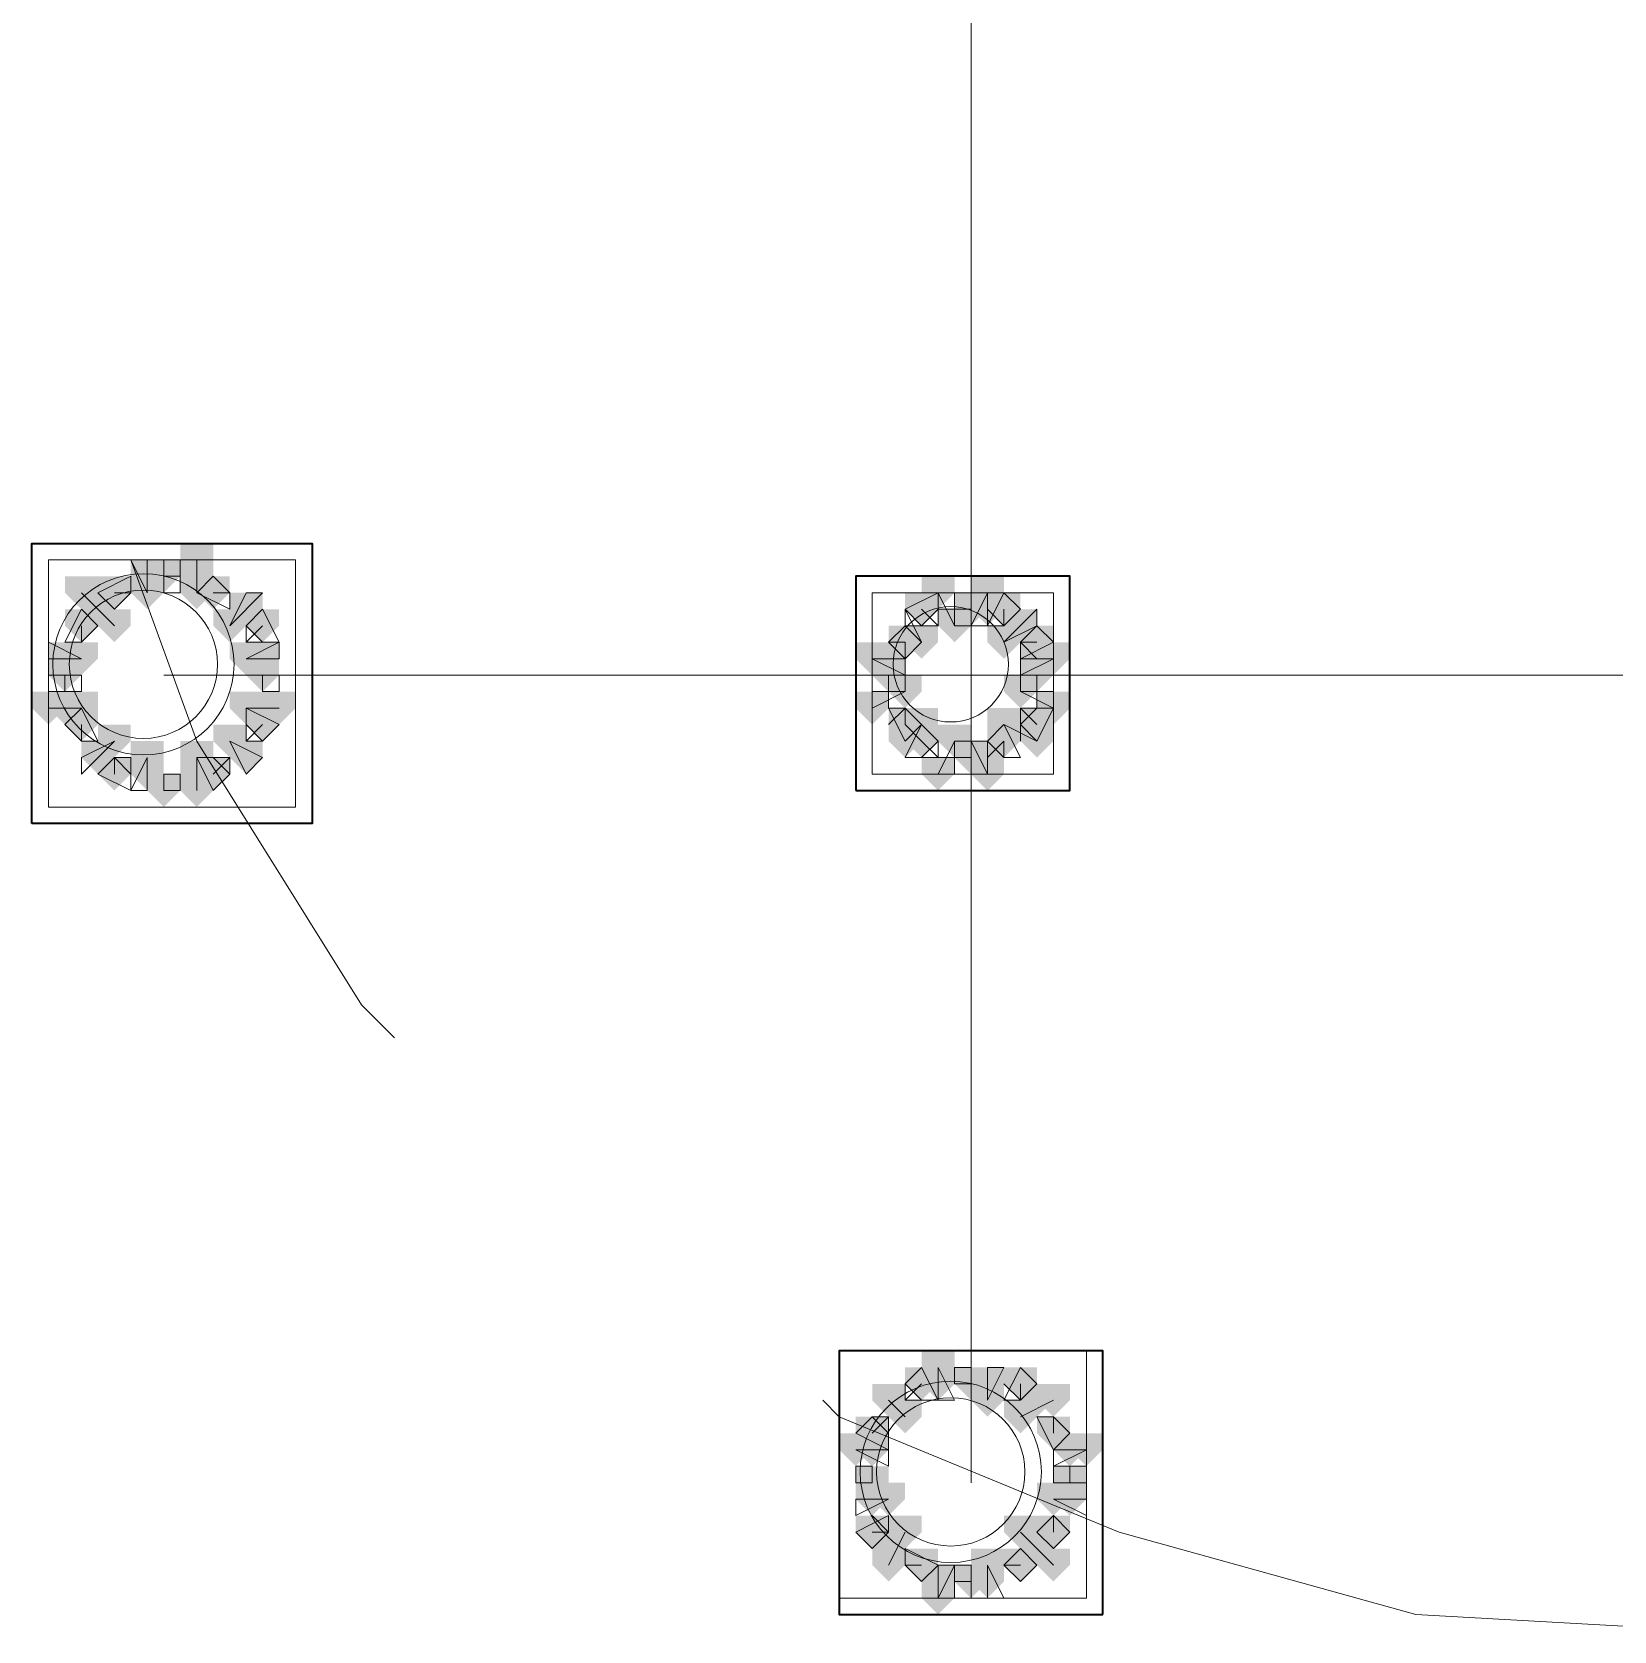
# Model space of a CAD drawing. Header units: millimetres. Extents: x 2315 to 4619, y 1334 to 1897.
# Drawn here: x 3522.07 to 3527.93, y 1548.66 to 1554.59 of the extents above; entities that cross this region are included whole.
import ezdxf

# ---------------------------------------------------------------- set-up
doc = ezdxf.new("R2010")
doc.units = ezdxf.units.MM
for name, color, linetype, true_color in [('PDF_10', 7, 'Continuous', 0x00b85c), ('PDF_AXIS', 7, 'Continuous', 0x00b85c), ('PDF_柱构件', 7, 'Continuous', 0x00b85c), ('PDF_转运站初步方案', 7, 'Continuous', 0x00b85c)]:
    doc.layers.add(name, color=color, linetype=linetype, true_color=true_color)
doc.layers.add('PDF_中心线层', color=1, linetype='Continuous')
doc.layers.add('PDF_粗实线层', color=7, linetype='Continuous')

msp = doc.modelspace()

# ---------------------------------------------------------------- hatches: boundary and pattern name
at = {"layer": 'PDF_10', "transparency": 33554559}
for points in [[(3522.558, 1552.6298), (3522.4969, 1552.6298), (3522.4969, 1552.5687), (3522.558, 1552.5076), (3522.619, 1552.5687), (3522.619, 1552.6298)], [(3522.558, 1552.6298), (3522.4969, 1552.6298), (3522.4969, 1552.5687), (3522.558, 1552.5076), (3522.619, 1552.5687), (3522.619, 1552.6298)], [(3522.3747, 1552.5687), (3522.3136, 1552.5687), (3522.3136, 1552.5076), (3522.3747, 1552.4466), (3522.4358, 1552.5076), (3522.4358, 1552.5687)], [(3522.3747, 1552.5687), (3522.3136, 1552.5687), (3522.3136, 1552.5076), (3522.3747, 1552.4466), (3522.4358, 1552.5076), (3522.4358, 1552.5687)], [(3522.3747, 1552.5687), (3522.3136, 1552.5687), (3522.3136, 1552.5076), (3522.3747, 1552.4466), (3522.4358, 1552.5076), (3522.4358, 1552.5687)], [(3522.7412, 1552.5687), (3522.6801, 1552.5687), (3522.6801, 1552.5076), (3522.7412, 1552.4466), (3522.8023, 1552.5076), (3522.8023, 1552.5687)], [(3522.7412, 1552.5687), (3522.6801, 1552.5687), (3522.6801, 1552.5076), (3522.7412, 1552.4466), (3522.8023, 1552.5076), (3522.8023, 1552.5687)], [(3525.3677, 1552.5076), (3525.3066, 1552.5076), (3525.3066, 1552.4466), (3525.3677, 1552.3855), (3525.4288, 1552.4466), (3525.4288, 1552.5076)], [(3525.3677, 1552.5076), (3525.3066, 1552.5076), (3525.3066, 1552.4466), (3525.3677, 1552.3855), (3525.4288, 1552.4466), (3525.4288, 1552.5076)], [(3525.5509, 1552.5076), (3525.4899, 1552.5076), (3525.4899, 1552.4466), (3525.5509, 1552.3855), (3525.612, 1552.4466), (3525.612, 1552.5076)], [(3525.5509, 1552.5076), (3525.4899, 1552.5076), (3525.4899, 1552.4466), (3525.5509, 1552.3855), (3525.612, 1552.4466), (3525.612, 1552.5076)], [(3525.6731, 1552.5076), (3525.612, 1552.5076), (3525.612, 1552.4466), (3525.6731, 1552.3855), (3525.7342, 1552.4466), (3525.7342, 1552.5076)], [(3525.6731, 1552.5076), (3525.612, 1552.5076), (3525.612, 1552.4466), (3525.6731, 1552.3855), (3525.7342, 1552.4466), (3525.7342, 1552.5076)], [(3522.2526, 1552.4466), (3522.1915, 1552.4466), (3522.1915, 1552.3855), (3522.2526, 1552.3244), (3522.3136, 1552.3855), (3522.3136, 1552.4466)], [(3522.2526, 1552.4466), (3522.1915, 1552.4466), (3522.1915, 1552.3855), (3522.2526, 1552.3244), (3522.3136, 1552.3855), (3522.3136, 1552.4466)], [(3522.9245, 1552.4466), (3522.8634, 1552.4466), (3522.8634, 1552.3855), (3522.9245, 1552.3244), (3522.9855, 1552.3855), (3522.9855, 1552.4466)], [(3522.9245, 1552.4466), (3522.8634, 1552.4466), (3522.8634, 1552.3855), (3522.9245, 1552.3244), (3522.9855, 1552.3855), (3522.9855, 1552.4466)], [(3525.3066, 1552.3855), (3525.2455, 1552.3855), (3525.2455, 1552.3244), (3525.3066, 1552.2633), (3525.3677, 1552.3244), (3525.3677, 1552.3855)], [(3525.3066, 1552.3855), (3525.2455, 1552.3855), (3525.2455, 1552.3244), (3525.3066, 1552.2633), (3525.3677, 1552.3244), (3525.3677, 1552.3855)], [(3525.7953, 1552.3855), (3525.7342, 1552.3855), (3525.7342, 1552.3244), (3525.7953, 1552.2633), (3525.8563, 1552.3244), (3525.8563, 1552.3855)], [(3525.7953, 1552.3855), (3525.7342, 1552.3855), (3525.7342, 1552.3244), (3525.7953, 1552.2633), (3525.8563, 1552.3244), (3525.8563, 1552.3855)], [(3522.1915, 1552.2633), (3522.1304, 1552.2633), (3522.1304, 1552.2022), (3522.1915, 1552.1412), (3522.2526, 1552.2022), (3522.2526, 1552.2633)], [(3522.1915, 1552.2633), (3522.1304, 1552.2633), (3522.1304, 1552.2022), (3522.1915, 1552.1412), (3522.2526, 1552.2022), (3522.2526, 1552.2633)], [(3522.9245, 1552.2633), (3522.8634, 1552.2633), (3522.8634, 1552.2022), (3522.9245, 1552.1412), (3522.9855, 1552.2022), (3522.9855, 1552.2633)], [(3522.9245, 1552.2633), (3522.8634, 1552.2633), (3522.8634, 1552.2022), (3522.9245, 1552.1412), (3522.9855, 1552.2022), (3522.9855, 1552.2633)], [(3525.2455, 1552.2633), (3525.1845, 1552.2633), (3525.1845, 1552.2022), (3525.2455, 1552.1412), (3525.3066, 1552.2022), (3525.3066, 1552.2633)], [(3525.2455, 1552.2633), (3525.1845, 1552.2633), (3525.1845, 1552.2022), (3525.2455, 1552.1412), (3525.3066, 1552.2022), (3525.3066, 1552.2633)], [(3525.7953, 1552.2633), (3525.7342, 1552.2633), (3525.7342, 1552.2022), (3525.7953, 1552.1412), (3525.8563, 1552.2022), (3525.8563, 1552.2633)], [(3525.7953, 1552.2633), (3525.7342, 1552.2633), (3525.7342, 1552.2022), (3525.7953, 1552.1412), (3525.8563, 1552.2022), (3525.8563, 1552.2633)], [(3522.2526, 1552.0801), (3522.1915, 1552.0801), (3522.1915, 1552.019), (3522.2526, 1551.9579), (3522.3136, 1552.019), (3522.3136, 1552.0801)], [(3522.2526, 1552.0801), (3522.1915, 1552.0801), (3522.1915, 1552.019), (3522.2526, 1551.9579), (3522.3136, 1552.019), (3522.3136, 1552.0801)], [(3522.9245, 1552.0801), (3522.8634, 1552.0801), (3522.8634, 1552.019), (3522.9245, 1551.9579), (3522.9855, 1552.019), (3522.9855, 1552.0801)], [(3522.9245, 1552.0801), (3522.8634, 1552.0801), (3522.8634, 1552.019), (3522.9245, 1551.9579), (3522.9855, 1552.019), (3522.9855, 1552.0801)], [(3525.3066, 1552.0801), (3525.2455, 1552.0801), (3525.2455, 1552.019), (3525.3066, 1551.9579), (3525.3677, 1552.019), (3525.3677, 1552.0801)], [(3525.3066, 1552.0801), (3525.2455, 1552.0801), (3525.2455, 1552.019), (3525.3066, 1551.9579), (3525.3677, 1552.019), (3525.3677, 1552.0801)], [(3525.7953, 1552.0801), (3525.7342, 1552.0801), (3525.7342, 1552.019), (3525.7953, 1551.9579), (3525.8563, 1552.019), (3525.8563, 1552.0801)], [(3525.7953, 1552.0801), (3525.7342, 1552.0801), (3525.7342, 1552.019), (3525.7953, 1551.9579), (3525.8563, 1552.019), (3525.8563, 1552.0801)], [(3525.3677, 1552.019), (3525.3066, 1552.019), (3525.3066, 1551.9579), (3525.3677, 1551.8968), (3525.4288, 1551.9579), (3525.4288, 1552.019)], [(3525.3677, 1552.019), (3525.3066, 1552.019), (3525.3066, 1551.9579), (3525.3677, 1551.8968), (3525.4288, 1551.9579), (3525.4288, 1552.019)], [(3525.6731, 1552.019), (3525.612, 1552.019), (3525.612, 1551.9579), (3525.6731, 1551.8968), (3525.7342, 1551.9579), (3525.7342, 1552.019)], [(3525.6731, 1552.019), (3525.612, 1552.019), (3525.612, 1551.9579), (3525.6731, 1551.8968), (3525.7342, 1551.9579), (3525.7342, 1552.019)], [(3525.5509, 1551.9579), (3525.4899, 1551.9579), (3525.4899, 1551.8968), (3525.5509, 1551.8357), (3525.612, 1551.8968), (3525.612, 1551.9579)], [(3525.5509, 1551.9579), (3525.4899, 1551.9579), (3525.4899, 1551.8968), (3525.5509, 1551.8357), (3525.612, 1551.8968), (3525.612, 1551.9579)], [(3522.3747, 1551.8968), (3522.3136, 1551.8968), (3522.3136, 1551.8357), (3522.3747, 1551.7747), (3522.4358, 1551.8357), (3522.4358, 1551.8968)], [(3522.3747, 1551.8968), (3522.3136, 1551.8968), (3522.3136, 1551.8357), (3522.3747, 1551.7747), (3522.4358, 1551.8357), (3522.4358, 1551.8968)], [(3522.7412, 1551.8968), (3522.6801, 1551.8968), (3522.6801, 1551.8357), (3522.7412, 1551.7747), (3522.8023, 1551.8357), (3522.8023, 1551.8968)], [(3522.7412, 1551.8968), (3522.6801, 1551.8968), (3522.6801, 1551.8357), (3522.7412, 1551.7747), (3522.8023, 1551.8357), (3522.8023, 1551.8968)], [(3522.558, 1551.8357), (3522.4969, 1551.8357), (3522.4969, 1551.7747), (3522.558, 1551.7136), (3522.619, 1551.7747), (3522.619, 1551.8357)], [(3522.558, 1551.8357), (3522.4969, 1551.8357), (3522.4969, 1551.7747), (3522.558, 1551.7136), (3522.619, 1551.7747), (3522.619, 1551.8357)], [(3525.3677, 1549.6368), (3525.3066, 1549.6368), (3525.3066, 1549.5757), (3525.3677, 1549.5147), (3525.4288, 1549.5757), (3525.4288, 1549.6368)], [(3525.3677, 1549.6368), (3525.3066, 1549.6368), (3525.3066, 1549.5757), (3525.3677, 1549.5147), (3525.4288, 1549.5757), (3525.4288, 1549.6368)], [(3525.5509, 1549.6368), (3525.4899, 1549.6368), (3525.4899, 1549.5757), (3525.5509, 1549.5147), (3525.612, 1549.5757), (3525.612, 1549.6368)], [(3525.5509, 1549.6368), (3525.4899, 1549.6368), (3525.4899, 1549.5757), (3525.5509, 1549.5147), (3525.612, 1549.5757), (3525.612, 1549.6368)], [(3525.7342, 1549.6368), (3525.6731, 1549.6368), (3525.6731, 1549.5757), (3525.7342, 1549.5147), (3525.7953, 1549.5757), (3525.7953, 1549.6368)], [(3525.7342, 1549.6368), (3525.6731, 1549.6368), (3525.6731, 1549.5757), (3525.7342, 1549.5147), (3525.7953, 1549.5757), (3525.7953, 1549.6368)], [(3525.1845, 1549.4536), (3525.1234, 1549.4536), (3525.1234, 1549.3925), (3525.1845, 1549.3314), (3525.2455, 1549.3925), (3525.2455, 1549.4536)], [(3525.1845, 1549.4536), (3525.1234, 1549.4536), (3525.1234, 1549.3925), (3525.1845, 1549.3314), (3525.2455, 1549.3925), (3525.2455, 1549.4536)], [(3525.8563, 1549.4536), (3525.7953, 1549.4536), (3525.7953, 1549.3925), (3525.8563, 1549.3314), (3525.9174, 1549.3925), (3525.9174, 1549.4536)], [(3525.8563, 1549.4536), (3525.7953, 1549.4536), (3525.7953, 1549.3925), (3525.8563, 1549.3314), (3525.9174, 1549.3925), (3525.9174, 1549.4536)], [(3525.1845, 1549.2703), (3525.1234, 1549.2703), (3525.1234, 1549.2093), (3525.1845, 1549.1482), (3525.2455, 1549.2093), (3525.2455, 1549.2703)], [(3525.1845, 1549.2703), (3525.1234, 1549.2703), (3525.1234, 1549.2093), (3525.1845, 1549.1482), (3525.2455, 1549.2093), (3525.2455, 1549.2703)], [(3525.9174, 1549.2703), (3525.8563, 1549.2703), (3525.8563, 1549.2093), (3525.9174, 1549.1482), (3525.9785, 1549.2093), (3525.9785, 1549.2703)], [(3525.9174, 1549.2703), (3525.8563, 1549.2703), (3525.8563, 1549.2093), (3525.9174, 1549.1482), (3525.9785, 1549.2093), (3525.9785, 1549.2703)], [(3525.1845, 1549.0871), (3525.1234, 1549.0871), (3525.1234, 1549.026), (3525.1845, 1548.9649), (3525.2455, 1549.026), (3525.2455, 1549.0871)], [(3525.1845, 1549.0871), (3525.1234, 1549.0871), (3525.1234, 1549.026), (3525.1845, 1548.9649), (3525.2455, 1549.026), (3525.2455, 1549.0871)], [(3525.8563, 1549.0871), (3525.7953, 1549.0871), (3525.7953, 1549.026), (3525.8563, 1548.9649), (3525.9174, 1549.026), (3525.9174, 1549.0871)], [(3525.8563, 1549.0871), (3525.7953, 1549.0871), (3525.7953, 1549.026), (3525.8563, 1548.9649), (3525.9174, 1549.026), (3525.9174, 1549.0871)], [(3525.8563, 1549.0871), (3525.7953, 1549.0871), (3525.7953, 1549.026), (3525.8563, 1548.9649), (3525.9174, 1549.026), (3525.9174, 1549.0871)], [(3525.3677, 1548.9649), (3525.3066, 1548.9649), (3525.3066, 1548.9039), (3525.3677, 1548.8428), (3525.4288, 1548.9039), (3525.4288, 1548.9649)], [(3525.3677, 1548.9649), (3525.3066, 1548.9649), (3525.3066, 1548.9039), (3525.3677, 1548.8428), (3525.4288, 1548.9039), (3525.4288, 1548.9649)], [(3525.7342, 1548.9649), (3525.6731, 1548.9649), (3525.6731, 1548.9039), (3525.7342, 1548.8428), (3525.7953, 1548.9039), (3525.7953, 1548.9649)], [(3525.7342, 1548.9649), (3525.6731, 1548.9649), (3525.6731, 1548.9039), (3525.7342, 1548.8428), (3525.7953, 1548.9039), (3525.7953, 1548.9649)], [(3525.7342, 1548.9649), (3525.6731, 1548.9649), (3525.6731, 1548.9039), (3525.7342, 1548.8428), (3525.7953, 1548.9039), (3525.7953, 1548.9649)], [(3525.5509, 1548.9039), (3525.4899, 1548.9039), (3525.4899, 1548.8428), (3525.5509, 1548.7817), (3525.612, 1548.8428), (3525.612, 1548.9039)], [(3525.5509, 1548.9039), (3525.4899, 1548.9039), (3525.4899, 1548.8428), (3525.5509, 1548.7817), (3525.612, 1548.8428), (3525.612, 1548.9039)]]:
    msp.add_hatch(color=256, dxfattribs=at).paths.add_polyline_path(points)
at = {"layer": 'PDF_柱构件', "transparency": 33554559}
for points in [[(3522.6801, 1552.6909), (3522.619, 1552.6909), (3522.619, 1552.6298), (3522.6801, 1552.5687), (3522.7412, 1552.6298), (3522.7412, 1552.6909)], [(3522.4969, 1552.6298), (3522.4358, 1552.6298), (3522.4358, 1552.5687), (3522.4969, 1552.5076), (3522.558, 1552.5687), (3522.558, 1552.6298)], [(3522.6801, 1552.6298), (3522.619, 1552.6298), (3522.619, 1552.5687), (3522.6801, 1552.5076), (3522.7412, 1552.5687), (3522.7412, 1552.6298)], [(3522.2526, 1552.5687), (3522.1915, 1552.5687), (3522.1915, 1552.5076), (3522.2526, 1552.4466), (3522.3136, 1552.5076), (3522.3136, 1552.5687)], [(3522.4969, 1552.5687), (3522.4358, 1552.5687), (3522.4358, 1552.5076), (3522.4969, 1552.4466), (3522.558, 1552.5076), (3522.558, 1552.5687)], [(3522.6801, 1552.5687), (3522.619, 1552.5687), (3522.619, 1552.5076), (3522.6801, 1552.4466), (3522.7412, 1552.5076), (3522.7412, 1552.5687)], [(3525.4288, 1552.5687), (3525.3677, 1552.5687), (3525.3677, 1552.5076), (3525.4288, 1552.4466), (3525.4899, 1552.5076), (3525.4899, 1552.5687)], [(3525.612, 1552.5687), (3525.5509, 1552.5687), (3525.5509, 1552.5076), (3525.612, 1552.4466), (3525.6731, 1552.5076), (3525.6731, 1552.5687)], [(3522.3136, 1552.5076), (3522.2526, 1552.5076), (3522.2526, 1552.4466), (3522.3136, 1552.3855), (3522.3747, 1552.4466), (3522.3747, 1552.5076)], [(3522.8634, 1552.5076), (3522.8023, 1552.5076), (3522.8023, 1552.4466), (3522.8634, 1552.3855), (3522.9245, 1552.4466), (3522.9245, 1552.5076)], [(3525.612, 1552.5076), (3525.5509, 1552.5076), (3525.5509, 1552.4466), (3525.612, 1552.3855), (3525.6731, 1552.4466), (3525.6731, 1552.5076)], [(3522.3747, 1552.4466), (3522.3136, 1552.4466), (3522.3136, 1552.3855), (3522.3747, 1552.3244), (3522.4358, 1552.3855), (3522.4358, 1552.4466)], [(3522.8023, 1552.4466), (3522.7412, 1552.4466), (3522.7412, 1552.3855), (3522.8023, 1552.3244), (3522.8634, 1552.3855), (3522.8634, 1552.4466)], [(3525.4899, 1552.4466), (3525.4288, 1552.4466), (3525.4288, 1552.3855), (3525.4899, 1552.3244), (3525.5509, 1552.3855), (3525.5509, 1552.4466)], [(3525.7342, 1552.4466), (3525.6731, 1552.4466), (3525.6731, 1552.3855), (3525.7342, 1552.3244), (3525.7953, 1552.3855), (3525.7953, 1552.4466)], [(3525.3677, 1552.3855), (3525.3066, 1552.3855), (3525.3066, 1552.3244), (3525.3677, 1552.2633), (3525.4288, 1552.3244), (3525.4288, 1552.3855)], [(3525.6731, 1552.3855), (3525.612, 1552.3855), (3525.612, 1552.3244), (3525.6731, 1552.2633), (3525.7342, 1552.3244), (3525.7342, 1552.3855)], [(3522.1915, 1552.3244), (3522.1304, 1552.3244), (3522.1304, 1552.2633), (3522.1915, 1552.2022), (3522.2526, 1552.2633), (3522.2526, 1552.3244)], [(3522.2526, 1552.3244), (3522.1915, 1552.3244), (3522.1915, 1552.2633), (3522.2526, 1552.2022), (3522.3136, 1552.2633), (3522.3136, 1552.3244)], [(3522.8634, 1552.3244), (3522.8023, 1552.3244), (3522.8023, 1552.2633), (3522.8634, 1552.2022), (3522.9245, 1552.2633), (3522.9245, 1552.3244)], [(3522.9245, 1552.3244), (3522.8634, 1552.3244), (3522.8634, 1552.2633), (3522.9245, 1552.2022), (3522.9855, 1552.2633), (3522.9855, 1552.3244)], [(3525.1845, 1552.3244), (3525.1234, 1552.3244), (3525.1234, 1552.2633), (3525.1845, 1552.2022), (3525.2455, 1552.2633), (3525.2455, 1552.3244)], [(3525.2455, 1552.3244), (3525.1845, 1552.3244), (3525.1845, 1552.2633), (3525.2455, 1552.2022), (3525.3066, 1552.2633), (3525.3066, 1552.3244)], [(3525.7953, 1552.3244), (3525.7342, 1552.3244), (3525.7342, 1552.2633), (3525.7953, 1552.2022), (3525.8563, 1552.2633), (3525.8563, 1552.3244)], [(3525.8563, 1552.3244), (3525.7953, 1552.3244), (3525.7953, 1552.2633), (3525.8563, 1552.2022), (3525.9174, 1552.2633), (3525.9174, 1552.3244)], [(3525.3066, 1552.2022), (3525.2455, 1552.2022), (3525.2455, 1552.1412), (3525.3066, 1552.0801), (3525.3677, 1552.1412), (3525.3677, 1552.2022)], [(3525.7342, 1552.2022), (3525.6731, 1552.2022), (3525.6731, 1552.1412), (3525.7342, 1552.0801), (3525.7953, 1552.1412), (3525.7953, 1552.2022)], [(3522.1304, 1552.1412), (3522.0693, 1552.1412), (3522.0693, 1552.0801), (3522.1304, 1552.019), (3522.1915, 1552.0801), (3522.1915, 1552.1412)], [(3522.1915, 1552.1412), (3522.1304, 1552.1412), (3522.1304, 1552.0801), (3522.1915, 1552.019), (3522.2526, 1552.0801), (3522.2526, 1552.1412)], [(3522.2526, 1552.1412), (3522.1915, 1552.1412), (3522.1915, 1552.0801), (3522.2526, 1552.019), (3522.3136, 1552.0801), (3522.3136, 1552.1412)], [(3522.8634, 1552.1412), (3522.8023, 1552.1412), (3522.8023, 1552.0801), (3522.8634, 1552.019), (3522.9245, 1552.0801), (3522.9245, 1552.1412)], [(3522.9245, 1552.1412), (3522.8634, 1552.1412), (3522.8634, 1552.0801), (3522.9245, 1552.019), (3522.9855, 1552.0801), (3522.9855, 1552.1412)], [(3522.9855, 1552.1412), (3522.9245, 1552.1412), (3522.9245, 1552.0801), (3522.9855, 1552.019), (3523.0466, 1552.0801), (3523.0466, 1552.1412)], [(3525.1845, 1552.1412), (3525.1234, 1552.1412), (3525.1234, 1552.0801), (3525.1845, 1552.019), (3525.2455, 1552.0801), (3525.2455, 1552.1412)], [(3525.8563, 1552.1412), (3525.7953, 1552.1412), (3525.7953, 1552.0801), (3525.8563, 1552.019), (3525.9174, 1552.0801), (3525.9174, 1552.1412)], [(3525.3677, 1552.0801), (3525.3066, 1552.0801), (3525.3066, 1552.019), (3525.3677, 1551.9579), (3525.4288, 1552.019), (3525.4288, 1552.0801)], [(3525.6731, 1552.0801), (3525.612, 1552.0801), (3525.612, 1552.019), (3525.6731, 1551.9579), (3525.7342, 1552.019), (3525.7342, 1552.0801)], [(3522.3747, 1552.019), (3522.3136, 1552.019), (3522.3136, 1551.9579), (3522.3747, 1551.8968), (3522.4358, 1551.9579), (3522.4358, 1552.019)], [(3522.8023, 1552.019), (3522.7412, 1552.019), (3522.7412, 1551.9579), (3522.8023, 1551.8968), (3522.8634, 1551.9579), (3522.8634, 1552.019)], [(3525.3066, 1552.019), (3525.2455, 1552.019), (3525.2455, 1551.9579), (3525.3066, 1551.8968), (3525.3677, 1551.9579), (3525.3677, 1552.019)], [(3525.4899, 1552.019), (3525.4288, 1552.019), (3525.4288, 1551.9579), (3525.4899, 1551.8968), (3525.5509, 1551.9579), (3525.5509, 1552.019)], [(3525.7953, 1552.019), (3525.7342, 1552.019), (3525.7342, 1551.9579), (3525.7953, 1551.8968), (3525.8563, 1551.9579), (3525.8563, 1552.019)], [(3522.3136, 1551.9579), (3522.2526, 1551.9579), (3522.2526, 1551.8968), (3522.3136, 1551.8357), (3522.3747, 1551.8968), (3522.3747, 1551.9579)], [(3522.4969, 1551.9579), (3522.4358, 1551.9579), (3522.4358, 1551.8968), (3522.4969, 1551.8357), (3522.558, 1551.8968), (3522.558, 1551.9579)], [(3522.6801, 1551.9579), (3522.619, 1551.9579), (3522.619, 1551.8968), (3522.6801, 1551.8357), (3522.7412, 1551.8968), (3522.7412, 1551.9579)], [(3522.8634, 1551.9579), (3522.8023, 1551.9579), (3522.8023, 1551.8968), (3522.8634, 1551.8357), (3522.9245, 1551.8968), (3522.9245, 1551.9579)], [(3525.612, 1551.9579), (3525.5509, 1551.9579), (3525.5509, 1551.8968), (3525.612, 1551.8357), (3525.6731, 1551.8968), (3525.6731, 1551.9579)], [(3522.4969, 1551.8968), (3522.4358, 1551.8968), (3522.4358, 1551.8357), (3522.4969, 1551.7747), (3522.558, 1551.8357), (3522.558, 1551.8968)], [(3522.6801, 1551.8968), (3522.619, 1551.8968), (3522.619, 1551.8357), (3522.6801, 1551.7747), (3522.7412, 1551.8357), (3522.7412, 1551.8968)], [(3525.4288, 1551.8968), (3525.3677, 1551.8968), (3525.3677, 1551.8357), (3525.4288, 1551.7747), (3525.4899, 1551.8357), (3525.4899, 1551.8968)], [(3525.612, 1551.8968), (3525.5509, 1551.8968), (3525.5509, 1551.8357), (3525.612, 1551.7747), (3525.6731, 1551.8357), (3525.6731, 1551.8968)], [(3522.6801, 1551.8357), (3522.619, 1551.8357), (3522.619, 1551.7747), (3522.6801, 1551.7136), (3522.7412, 1551.7747), (3522.7412, 1551.8357)], [(3525.4288, 1549.6979), (3525.3677, 1549.6979), (3525.3677, 1549.6368), (3525.4288, 1549.5757), (3525.4899, 1549.6368), (3525.4899, 1549.6979)], [(3525.4288, 1549.6368), (3525.3677, 1549.6368), (3525.3677, 1549.5757), (3525.4288, 1549.5147), (3525.4899, 1549.5757), (3525.4899, 1549.6368)], [(3525.612, 1549.6368), (3525.5509, 1549.6368), (3525.5509, 1549.5757), (3525.612, 1549.5147), (3525.6731, 1549.5757), (3525.6731, 1549.6368)], [(3525.2455, 1549.5757), (3525.1845, 1549.5757), (3525.1845, 1549.5147), (3525.2455, 1549.4536), (3525.3066, 1549.5147), (3525.3066, 1549.5757)], [(3525.2455, 1549.5757), (3525.1845, 1549.5757), (3525.1845, 1549.5147), (3525.2455, 1549.4536), (3525.3066, 1549.5147), (3525.3066, 1549.5757)], [(3525.612, 1549.5757), (3525.5509, 1549.5757), (3525.5509, 1549.5147), (3525.612, 1549.4536), (3525.6731, 1549.5147), (3525.6731, 1549.5757)], [(3525.7953, 1549.5757), (3525.7342, 1549.5757), (3525.7342, 1549.5147), (3525.7953, 1549.4536), (3525.8563, 1549.5147), (3525.8563, 1549.5757)], [(3525.8563, 1549.5757), (3525.7953, 1549.5757), (3525.7953, 1549.5147), (3525.8563, 1549.4536), (3525.9174, 1549.5147), (3525.9174, 1549.5757)], [(3525.3066, 1549.5147), (3525.2455, 1549.5147), (3525.2455, 1549.4536), (3525.3066, 1549.3925), (3525.3677, 1549.4536), (3525.3677, 1549.5147)], [(3525.7342, 1549.5147), (3525.6731, 1549.5147), (3525.6731, 1549.4536), (3525.7342, 1549.3925), (3525.7953, 1549.4536), (3525.7953, 1549.5147)], [(3525.1234, 1549.3925), (3525.0623, 1549.3925), (3525.0623, 1549.3314), (3525.1234, 1549.2703), (3525.1845, 1549.3314), (3525.1845, 1549.3925)], [(3525.1845, 1549.3925), (3525.1234, 1549.3925), (3525.1234, 1549.3314), (3525.1845, 1549.2703), (3525.2455, 1549.3314), (3525.2455, 1549.3925)], [(3525.9174, 1549.3925), (3525.8563, 1549.3925), (3525.8563, 1549.3314), (3525.9174, 1549.2703), (3525.9785, 1549.3314), (3525.9785, 1549.3925)], [(3525.9785, 1549.3925), (3525.9174, 1549.3925), (3525.9174, 1549.3314), (3525.9785, 1549.2703), (3526.0396, 1549.3314), (3526.0396, 1549.3925)], [(3525.1845, 1549.2093), (3525.1234, 1549.2093), (3525.1234, 1549.1482), (3525.1845, 1549.0871), (3525.2455, 1549.1482), (3525.2455, 1549.2093)], [(3525.2455, 1549.2093), (3525.1845, 1549.2093), (3525.1845, 1549.1482), (3525.2455, 1549.0871), (3525.3066, 1549.1482), (3525.3066, 1549.2093)], [(3525.8563, 1549.2093), (3525.7953, 1549.2093), (3525.7953, 1549.1482), (3525.8563, 1549.0871), (3525.9174, 1549.1482), (3525.9174, 1549.2093)], [(3525.9174, 1549.2093), (3525.8563, 1549.2093), (3525.8563, 1549.1482), (3525.9174, 1549.0871), (3525.9785, 1549.1482), (3525.9785, 1549.2093)], [(3525.3066, 1549.0871), (3525.2455, 1549.0871), (3525.2455, 1549.026), (3525.3066, 1548.9649), (3525.3677, 1549.026), (3525.3677, 1549.0871)], [(3525.7342, 1549.0871), (3525.6731, 1549.0871), (3525.6731, 1549.026), (3525.7342, 1548.9649), (3525.7953, 1549.026), (3525.7953, 1549.0871)], [(3525.2455, 1549.026), (3525.1845, 1549.026), (3525.1845, 1548.9649), (3525.2455, 1548.9039), (3525.3066, 1548.9649), (3525.3066, 1549.026)], [(3525.7953, 1549.026), (3525.7342, 1549.026), (3525.7342, 1548.9649), (3525.7953, 1548.9039), (3525.8563, 1548.9649), (3525.8563, 1549.026)], [(3525.2455, 1548.9649), (3525.1845, 1548.9649), (3525.1845, 1548.9039), (3525.2455, 1548.8428), (3525.3066, 1548.9039), (3525.3066, 1548.9649)], [(3525.612, 1548.9649), (3525.5509, 1548.9649), (3525.5509, 1548.9039), (3525.612, 1548.8428), (3525.6731, 1548.9039), (3525.6731, 1548.9649)], [(3525.8563, 1548.9649), (3525.7953, 1548.9649), (3525.7953, 1548.9039), (3525.8563, 1548.8428), (3525.9174, 1548.9039), (3525.9174, 1548.9649)], [(3525.4288, 1548.9039), (3525.3677, 1548.9039), (3525.3677, 1548.8428), (3525.4288, 1548.7817), (3525.4899, 1548.8428), (3525.4899, 1548.9039)], [(3525.612, 1548.9039), (3525.5509, 1548.9039), (3525.5509, 1548.8428), (3525.612, 1548.7817), (3525.6731, 1548.8428), (3525.6731, 1548.9039)], [(3525.4288, 1548.8428), (3525.3677, 1548.8428), (3525.3677, 1548.7817), (3525.4288, 1548.7206), (3525.4899, 1548.7817), (3525.4899, 1548.8428)]]:
    msp.add_hatch(color=256, dxfattribs=at).paths.add_polyline_path(points)
at = {"layer": 'PDF_转运站初步方案', "transparency": 33554559}
for points in [[(3522.558, 1552.6298), (3522.4969, 1552.6298), (3522.4969, 1552.5687), (3522.558, 1552.5076), (3522.619, 1552.5687), (3522.619, 1552.6298)], [(3522.558, 1552.6298), (3522.4969, 1552.6298), (3522.4969, 1552.5687), (3522.558, 1552.5076), (3522.619, 1552.5687), (3522.619, 1552.6298)], [(3522.3747, 1552.5687), (3522.3136, 1552.5687), (3522.3136, 1552.5076), (3522.3747, 1552.4466), (3522.4358, 1552.5076), (3522.4358, 1552.5687)], [(3522.3747, 1552.5687), (3522.3136, 1552.5687), (3522.3136, 1552.5076), (3522.3747, 1552.4466), (3522.4358, 1552.5076), (3522.4358, 1552.5687)], [(3522.7412, 1552.5687), (3522.6801, 1552.5687), (3522.6801, 1552.5076), (3522.7412, 1552.4466), (3522.8023, 1552.5076), (3522.8023, 1552.5687)], [(3522.7412, 1552.5687), (3522.6801, 1552.5687), (3522.6801, 1552.5076), (3522.7412, 1552.4466), (3522.8023, 1552.5076), (3522.8023, 1552.5687)], [(3525.3677, 1552.5076), (3525.3066, 1552.5076), (3525.3066, 1552.4466), (3525.3677, 1552.3855), (3525.4288, 1552.4466), (3525.4288, 1552.5076)], [(3525.3677, 1552.5076), (3525.3066, 1552.5076), (3525.3066, 1552.4466), (3525.3677, 1552.3855), (3525.4288, 1552.4466), (3525.4288, 1552.5076)], [(3525.5509, 1552.5076), (3525.4899, 1552.5076), (3525.4899, 1552.4466), (3525.5509, 1552.3855), (3525.612, 1552.4466), (3525.612, 1552.5076)], [(3525.5509, 1552.5076), (3525.4899, 1552.5076), (3525.4899, 1552.4466), (3525.5509, 1552.3855), (3525.612, 1552.4466), (3525.612, 1552.5076)], [(3525.6731, 1552.5076), (3525.612, 1552.5076), (3525.612, 1552.4466), (3525.6731, 1552.3855), (3525.7342, 1552.4466), (3525.7342, 1552.5076)], [(3525.6731, 1552.5076), (3525.612, 1552.5076), (3525.612, 1552.4466), (3525.6731, 1552.3855), (3525.7342, 1552.4466), (3525.7342, 1552.5076)], [(3522.2526, 1552.4466), (3522.1915, 1552.4466), (3522.1915, 1552.3855), (3522.2526, 1552.3244), (3522.3136, 1552.3855), (3522.3136, 1552.4466)], [(3522.2526, 1552.4466), (3522.1915, 1552.4466), (3522.1915, 1552.3855), (3522.2526, 1552.3244), (3522.3136, 1552.3855), (3522.3136, 1552.4466)], [(3522.9245, 1552.4466), (3522.8634, 1552.4466), (3522.8634, 1552.3855), (3522.9245, 1552.3244), (3522.9855, 1552.3855), (3522.9855, 1552.4466)], [(3522.9245, 1552.4466), (3522.8634, 1552.4466), (3522.8634, 1552.3855), (3522.9245, 1552.3244), (3522.9855, 1552.3855), (3522.9855, 1552.4466)], [(3525.3066, 1552.3855), (3525.2455, 1552.3855), (3525.2455, 1552.3244), (3525.3066, 1552.2633), (3525.3677, 1552.3244), (3525.3677, 1552.3855)], [(3525.3066, 1552.3855), (3525.2455, 1552.3855), (3525.2455, 1552.3244), (3525.3066, 1552.2633), (3525.3677, 1552.3244), (3525.3677, 1552.3855)], [(3525.7953, 1552.3855), (3525.7342, 1552.3855), (3525.7342, 1552.3244), (3525.7953, 1552.2633), (3525.8563, 1552.3244), (3525.8563, 1552.3855)], [(3525.7953, 1552.3855), (3525.7342, 1552.3855), (3525.7342, 1552.3244), (3525.7953, 1552.2633), (3525.8563, 1552.3244), (3525.8563, 1552.3855)], [(3522.1915, 1552.2633), (3522.1304, 1552.2633), (3522.1304, 1552.2022), (3522.1915, 1552.1412), (3522.2526, 1552.2022), (3522.2526, 1552.2633)], [(3522.1915, 1552.2633), (3522.1304, 1552.2633), (3522.1304, 1552.2022), (3522.1915, 1552.1412), (3522.2526, 1552.2022), (3522.2526, 1552.2633)], [(3522.9245, 1552.2633), (3522.8634, 1552.2633), (3522.8634, 1552.2022), (3522.9245, 1552.1412), (3522.9855, 1552.2022), (3522.9855, 1552.2633)], [(3522.9245, 1552.2633), (3522.8634, 1552.2633), (3522.8634, 1552.2022), (3522.9245, 1552.1412), (3522.9855, 1552.2022), (3522.9855, 1552.2633)], [(3525.2455, 1552.2633), (3525.1845, 1552.2633), (3525.1845, 1552.2022), (3525.2455, 1552.1412), (3525.3066, 1552.2022), (3525.3066, 1552.2633)], [(3525.2455, 1552.2633), (3525.1845, 1552.2633), (3525.1845, 1552.2022), (3525.2455, 1552.1412), (3525.3066, 1552.2022), (3525.3066, 1552.2633)], [(3525.7953, 1552.2633), (3525.7342, 1552.2633), (3525.7342, 1552.2022), (3525.7953, 1552.1412), (3525.8563, 1552.2022), (3525.8563, 1552.2633)], [(3525.7953, 1552.2633), (3525.7342, 1552.2633), (3525.7342, 1552.2022), (3525.7953, 1552.1412), (3525.8563, 1552.2022), (3525.8563, 1552.2633)], [(3522.2526, 1552.0801), (3522.1915, 1552.0801), (3522.1915, 1552.019), (3522.2526, 1551.9579), (3522.3136, 1552.019), (3522.3136, 1552.0801)], [(3522.2526, 1552.0801), (3522.1915, 1552.0801), (3522.1915, 1552.019), (3522.2526, 1551.9579), (3522.3136, 1552.019), (3522.3136, 1552.0801)], [(3522.9245, 1552.0801), (3522.8634, 1552.0801), (3522.8634, 1552.019), (3522.9245, 1551.9579), (3522.9855, 1552.019), (3522.9855, 1552.0801)], [(3522.9245, 1552.0801), (3522.8634, 1552.0801), (3522.8634, 1552.019), (3522.9245, 1551.9579), (3522.9855, 1552.019), (3522.9855, 1552.0801)], [(3525.3066, 1552.0801), (3525.2455, 1552.0801), (3525.2455, 1552.019), (3525.3066, 1551.9579), (3525.3677, 1552.019), (3525.3677, 1552.0801)], [(3525.3066, 1552.0801), (3525.2455, 1552.0801), (3525.2455, 1552.019), (3525.3066, 1551.9579), (3525.3677, 1552.019), (3525.3677, 1552.0801)], [(3525.7953, 1552.0801), (3525.7342, 1552.0801), (3525.7342, 1552.019), (3525.7953, 1551.9579), (3525.8563, 1552.019), (3525.8563, 1552.0801)], [(3525.7953, 1552.0801), (3525.7342, 1552.0801), (3525.7342, 1552.019), (3525.7953, 1551.9579), (3525.8563, 1552.019), (3525.8563, 1552.0801)], [(3525.3677, 1552.019), (3525.3066, 1552.019), (3525.3066, 1551.9579), (3525.3677, 1551.8968), (3525.4288, 1551.9579), (3525.4288, 1552.019)], [(3525.3677, 1552.019), (3525.3066, 1552.019), (3525.3066, 1551.9579), (3525.3677, 1551.8968), (3525.4288, 1551.9579), (3525.4288, 1552.019)], [(3525.6731, 1552.019), (3525.612, 1552.019), (3525.612, 1551.9579), (3525.6731, 1551.8968), (3525.7342, 1551.9579), (3525.7342, 1552.019)], [(3525.6731, 1552.019), (3525.612, 1552.019), (3525.612, 1551.9579), (3525.6731, 1551.8968), (3525.7342, 1551.9579), (3525.7342, 1552.019)], [(3525.5509, 1551.9579), (3525.4899, 1551.9579), (3525.4899, 1551.8968), (3525.5509, 1551.8357), (3525.612, 1551.8968), (3525.612, 1551.9579)], [(3525.5509, 1551.9579), (3525.4899, 1551.9579), (3525.4899, 1551.8968), (3525.5509, 1551.8357), (3525.612, 1551.8968), (3525.612, 1551.9579)], [(3522.3747, 1551.8968), (3522.3136, 1551.8968), (3522.3136, 1551.8357), (3522.3747, 1551.7747), (3522.4358, 1551.8357), (3522.4358, 1551.8968)], [(3522.3747, 1551.8968), (3522.3136, 1551.8968), (3522.3136, 1551.8357), (3522.3747, 1551.7747), (3522.4358, 1551.8357), (3522.4358, 1551.8968)], [(3522.7412, 1551.8968), (3522.6801, 1551.8968), (3522.6801, 1551.8357), (3522.7412, 1551.7747), (3522.8023, 1551.8357), (3522.8023, 1551.8968)], [(3522.7412, 1551.8968), (3522.6801, 1551.8968), (3522.6801, 1551.8357), (3522.7412, 1551.7747), (3522.8023, 1551.8357), (3522.8023, 1551.8968)], [(3522.558, 1551.8357), (3522.4969, 1551.8357), (3522.4969, 1551.7747), (3522.558, 1551.7136), (3522.619, 1551.7747), (3522.619, 1551.8357)], [(3522.558, 1551.8357), (3522.4969, 1551.8357), (3522.4969, 1551.7747), (3522.558, 1551.7136), (3522.619, 1551.7747), (3522.619, 1551.8357)], [(3525.3677, 1549.6368), (3525.3066, 1549.6368), (3525.3066, 1549.5757), (3525.3677, 1549.5147), (3525.4288, 1549.5757), (3525.4288, 1549.6368)], [(3525.3677, 1549.6368), (3525.3066, 1549.6368), (3525.3066, 1549.5757), (3525.3677, 1549.5147), (3525.4288, 1549.5757), (3525.4288, 1549.6368)], [(3525.5509, 1549.6368), (3525.4899, 1549.6368), (3525.4899, 1549.5757), (3525.5509, 1549.5147), (3525.612, 1549.5757), (3525.612, 1549.6368)], [(3525.5509, 1549.6368), (3525.4899, 1549.6368), (3525.4899, 1549.5757), (3525.5509, 1549.5147), (3525.612, 1549.5757), (3525.612, 1549.6368)], [(3525.7342, 1549.6368), (3525.6731, 1549.6368), (3525.6731, 1549.5757), (3525.7342, 1549.5147), (3525.7953, 1549.5757), (3525.7953, 1549.6368)], [(3525.7342, 1549.6368), (3525.6731, 1549.6368), (3525.6731, 1549.5757), (3525.7342, 1549.5147), (3525.7953, 1549.5757), (3525.7953, 1549.6368)], [(3525.1845, 1549.4536), (3525.1234, 1549.4536), (3525.1234, 1549.3925), (3525.1845, 1549.3314), (3525.2455, 1549.3925), (3525.2455, 1549.4536)], [(3525.1845, 1549.4536), (3525.1234, 1549.4536), (3525.1234, 1549.3925), (3525.1845, 1549.3314), (3525.2455, 1549.3925), (3525.2455, 1549.4536)], [(3525.8563, 1549.4536), (3525.7953, 1549.4536), (3525.7953, 1549.3925), (3525.8563, 1549.3314), (3525.9174, 1549.3925), (3525.9174, 1549.4536)], [(3525.8563, 1549.4536), (3525.7953, 1549.4536), (3525.7953, 1549.3925), (3525.8563, 1549.3314), (3525.9174, 1549.3925), (3525.9174, 1549.4536)], [(3525.1845, 1549.2703), (3525.1234, 1549.2703), (3525.1234, 1549.2093), (3525.1845, 1549.1482), (3525.2455, 1549.2093), (3525.2455, 1549.2703)], [(3525.1845, 1549.2703), (3525.1234, 1549.2703), (3525.1234, 1549.2093), (3525.1845, 1549.1482), (3525.2455, 1549.2093), (3525.2455, 1549.2703)], [(3525.9174, 1549.2703), (3525.8563, 1549.2703), (3525.8563, 1549.2093), (3525.9174, 1549.1482), (3525.9785, 1549.2093), (3525.9785, 1549.2703)], [(3525.9174, 1549.2703), (3525.8563, 1549.2703), (3525.8563, 1549.2093), (3525.9174, 1549.1482), (3525.9785, 1549.2093), (3525.9785, 1549.2703)], [(3525.1845, 1549.0871), (3525.1234, 1549.0871), (3525.1234, 1549.026), (3525.1845, 1548.9649), (3525.2455, 1549.026), (3525.2455, 1549.0871)], [(3525.1845, 1549.0871), (3525.1234, 1549.0871), (3525.1234, 1549.026), (3525.1845, 1548.9649), (3525.2455, 1549.026), (3525.2455, 1549.0871)], [(3525.8563, 1549.0871), (3525.7953, 1549.0871), (3525.7953, 1549.026), (3525.8563, 1548.9649), (3525.9174, 1549.026), (3525.9174, 1549.0871)], [(3525.8563, 1549.0871), (3525.7953, 1549.0871), (3525.7953, 1549.026), (3525.8563, 1548.9649), (3525.9174, 1549.026), (3525.9174, 1549.0871)], [(3525.3677, 1548.9649), (3525.3066, 1548.9649), (3525.3066, 1548.9039), (3525.3677, 1548.8428), (3525.4288, 1548.9039), (3525.4288, 1548.9649)], [(3525.3677, 1548.9649), (3525.3066, 1548.9649), (3525.3066, 1548.9039), (3525.3677, 1548.8428), (3525.4288, 1548.9039), (3525.4288, 1548.9649)], [(3525.7342, 1548.9649), (3525.6731, 1548.9649), (3525.6731, 1548.9039), (3525.7342, 1548.8428), (3525.7953, 1548.9039), (3525.7953, 1548.9649)], [(3525.7342, 1548.9649), (3525.6731, 1548.9649), (3525.6731, 1548.9039), (3525.7342, 1548.8428), (3525.7953, 1548.9039), (3525.7953, 1548.9649)], [(3525.5509, 1548.9039), (3525.4899, 1548.9039), (3525.4899, 1548.8428), (3525.5509, 1548.7817), (3525.612, 1548.8428), (3525.612, 1548.9039)], [(3525.5509, 1548.9039), (3525.4899, 1548.9039), (3525.4899, 1548.8428), (3525.5509, 1548.7817), (3525.612, 1548.8428), (3525.612, 1548.9039)]]:
    msp.add_hatch(color=256, dxfattribs=at).paths.add_polyline_path(points)

# ---------------------------------------------------------------- linework, layer by layer
at = {"layer": 'PDF_10', "lineweight": 18}
for points in [[(3522.619, 1552.5687), (3522.558, 1552.5687), (3522.558, 1552.5076)], [(3522.4358, 1552.5076), (3522.3747, 1552.5076)], [(3522.8023, 1552.5076), (3522.7412, 1552.5076), (3522.8023, 1552.5076)], [(3525.5509, 1552.5076), (3525.5509, 1552.4466), (3525.4899, 1552.4466)], [(3525.4288, 1552.4466), (3525.3677, 1552.3855)], [(3525.4288, 1552.3855), (3525.3677, 1552.4466)], [(3525.6731, 1552.4466), (3525.6731, 1552.3855), (3525.612, 1552.4466)], [(3522.2526, 1552.3855), (3522.2526, 1552.3244), (3522.2526, 1552.3855)], [(3522.9245, 1552.3244), (3522.8634, 1552.3855)], [(3522.8634, 1552.3244), (3522.9245, 1552.3855)], [(3525.2455, 1552.3244), (3525.3066, 1552.3244), (3525.3066, 1552.2633)], [(3525.7953, 1552.2633), (3525.7342, 1552.3244), (3525.7953, 1552.3244)], [(3522.2526, 1552.2022), (3522.1915, 1552.2022), (3522.1915, 1552.1412)], [(3522.9245, 1552.1412), (3522.9245, 1552.2022), (3522.9855, 1552.2022)], [(3525.3066, 1552.2022), (3525.2455, 1552.2022), (3525.2455, 1552.1412)], [(3525.7953, 1552.1412), (3525.7953, 1552.2022), (3525.8563, 1552.2022)], [(3525.2455, 1552.019), (3525.3066, 1552.0801), (3525.3066, 1552.019)], [(3525.7342, 1552.019), (3525.7953, 1552.0801)], [(3525.7342, 1552.0801), (3525.7953, 1552.019)], [(3522.2526, 1551.9579), (3522.2526, 1552.019), (3522.2526, 1551.9579)], [(3522.8634, 1551.9579), (3522.9245, 1552.019)], [(3522.8634, 1552.019), (3522.9245, 1551.9579)], [(3525.3677, 1551.9579), (3525.4288, 1551.8968)], [(3525.4288, 1551.9579), (3525.3677, 1551.8968)], [(3525.4899, 1551.8968), (3525.5509, 1551.8968), (3525.5509, 1551.9579)], [(3525.612, 1551.8968), (3525.6731, 1551.9579), (3525.6731, 1551.8968)], [(3522.3747, 1551.8357), (3522.3747, 1551.8968), (3522.4358, 1551.8357)], [(3522.7412, 1551.8357), (3522.8023, 1551.8968)], [(3522.7412, 1551.8968), (3522.8023, 1551.8357)], [(3522.558, 1551.8357), (3522.558, 1551.7747), (3522.619, 1551.7747)], [(3525.4899, 1549.5757), (3525.5509, 1549.5757), (3525.5509, 1549.6368)], [(3525.3066, 1549.5147), (3525.3677, 1549.5757)], [(3525.3677, 1549.5147), (3525.3066, 1549.5757)], [(3525.6731, 1549.5757), (3525.7342, 1549.5147), (3525.7342, 1549.5757)], [(3525.1845, 1549.3925), (3525.2455, 1549.4536)], [(3525.2455, 1549.3925), (3525.1845, 1549.4536)], [(3525.8563, 1549.4536), (3525.8563, 1549.3925), (3525.8563, 1549.4536)], [(3525.1234, 1549.2093), (3525.1845, 1549.2093), (3525.1845, 1549.2703)], [(3525.9174, 1549.2703), (3525.9174, 1549.2093), (3525.8563, 1549.2093)], [(3525.1845, 1549.026), (3525.2455, 1549.026), (3525.1845, 1549.0871)], [(3525.8563, 1549.0871), (3525.8563, 1549.026)], [(3525.3066, 1548.9039), (3525.3677, 1548.9039), (3525.3066, 1548.9039)], [(3525.5509, 1548.9039), (3525.5509, 1548.8428), (3525.4899, 1548.8428)], [(3525.7342, 1548.9039), (3525.6731, 1548.9039)]]:
    msp.add_lwpolyline(points, dxfattribs=at)
at = {"layer": 'PDF_AXIS', "lineweight": 18}
for points in [[(3522.1304, 1551.7136), (3522.1304, 1552.6298), (3523.0466, 1552.6298), (3523.0466, 1551.7136)], [(3525.1845, 1551.8357), (3525.1845, 1552.5076), (3525.8563, 1552.5076), (3525.8563, 1551.8357)], [(3525.9785, 1548.7817), (3525.9785, 1549.6979), (3525.0623, 1549.6979), (3525.0623, 1548.7817)]]:
    msp.add_lwpolyline(points, close=True, dxfattribs=at)
at = {"layer": 'PDF_中心线层', "color": 112, "lineweight": 18, "true_color": 0x00b85c}
for points in [[(3525.5509, 1549.2093), (3525.5509, 1560.1428)], [(3534.0412, 1554.7066), (3533.9191, 1553.546), (3533.6136, 1552.4466), (3533.0639, 1551.4082), (3532.392, 1550.553), (3531.5369, 1549.8201), (3530.4985, 1549.2093), (3529.4601, 1548.8428), (3528.2996, 1548.6595), (3527.2001, 1548.7206), (3526.1007, 1549.026), (3525.0623, 1549.4536), (3525.0012, 1549.5147)], [(3523.4131, 1550.8584), (3523.2909, 1550.9806), (3522.6801, 1551.9579), (3522.4358, 1552.6298)], [(3522.558, 1552.2022), (3533.4915, 1552.2022)]]:
    msp.add_lwpolyline(points, dxfattribs=at)
at = {"layer": 'PDF_柱构件', "lineweight": 18}
for points in [[(3522.4969, 1552.6298), (3522.4969, 1552.5076), (3522.4358, 1552.6298)], [(3522.619, 1552.5076), (3522.558, 1552.5076), (3522.558, 1552.6298), (3522.619, 1552.6298)], [(3522.6801, 1552.6298), (3522.6801, 1552.5076)], [(3522.4358, 1552.5076), (3522.3747, 1552.4466), (3522.3136, 1552.5076), (3522.4358, 1552.5687)], [(3522.8023, 1552.4466), (3522.6801, 1552.5076), (3522.7412, 1552.5687), (3522.8023, 1552.5076)], [(3522.2526, 1552.5076), (3522.3747, 1552.3855)], [(3522.9245, 1552.5076), (3522.8023, 1552.3855), (3522.8634, 1552.5076)], [(3525.4288, 1552.3855), (3525.3677, 1552.3855), (3525.3066, 1552.4466), (3525.4288, 1552.5076)], [(3525.4288, 1552.5076), (3525.4899, 1552.3855)], [(3525.5509, 1552.3855), (3525.4899, 1552.3855), (3525.4899, 1552.5076), (3525.5509, 1552.5076)], [(3525.612, 1552.5076), (3525.612, 1552.3855), (3525.5509, 1552.3855)], [(3525.6731, 1552.3855), (3525.612, 1552.3855), (3525.6731, 1552.5076), (3525.7342, 1552.4466)], [(3522.3136, 1552.3855), (3522.2526, 1552.3244), (3522.1915, 1552.3244), (3522.2526, 1552.4466)], [(3522.8634, 1552.3244), (3522.8634, 1552.3855), (3522.9245, 1552.4466), (3522.9855, 1552.3244)], [(3525.3066, 1552.4466), (3525.3677, 1552.3244), (3525.3066, 1552.3855)], [(3525.7953, 1552.3855), (3525.6731, 1552.3244), (3525.7953, 1552.4466)], [(3525.3677, 1552.3244), (3525.3066, 1552.2633), (3525.2455, 1552.3244), (3525.3066, 1552.3855)], [(3525.7342, 1552.2633), (3525.7342, 1552.3244), (3525.7953, 1552.3855), (3525.8563, 1552.3244)], [(3522.1304, 1552.3244), (3522.2526, 1552.2633), (3522.1304, 1552.2633)], [(3522.9855, 1552.2633), (3522.8634, 1552.2633), (3522.9855, 1552.3244)], [(3525.1845, 1552.2633), (3525.3066, 1552.2633), (3525.3066, 1552.2022)], [(3525.8563, 1552.2633), (3525.7342, 1552.2022), (3525.7342, 1552.2633)], [(3522.2526, 1552.2022), (3522.2526, 1552.1412), (3522.1304, 1552.1412), (3522.1304, 1552.2022)], [(3522.9245, 1552.1412), (3522.9245, 1552.2022), (3522.9855, 1552.2022), (3522.9855, 1552.1412)], [(3525.3066, 1552.2022), (3525.3066, 1552.1412), (3525.1845, 1552.1412), (3525.1845, 1552.2022)], [(3525.7342, 1552.1412), (3525.7342, 1552.2022), (3525.8563, 1552.2022), (3525.8563, 1552.1412)], [(3525.1845, 1552.0801), (3525.3066, 1552.1412)], [(3525.8563, 1552.0801), (3525.7342, 1552.1412)], [(3522.1304, 1552.0801), (3522.2526, 1552.0801)], [(3522.2526, 1552.0801), (3522.3136, 1551.9579), (3522.2526, 1551.9579), (3522.1915, 1552.019)], [(3522.9855, 1552.0801), (3522.8634, 1552.0801)], [(3522.8634, 1551.9579), (3522.8634, 1552.0801), (3522.9855, 1552.019), (3522.9245, 1551.9579)], [(3525.3066, 1552.0801), (3525.3677, 1552.019), (3525.3066, 1551.9579), (3525.2455, 1552.0801)], [(3525.7342, 1552.019), (3525.7342, 1552.0801), (3525.8563, 1552.0801), (3525.7953, 1551.9579)], [(3525.3066, 1551.9579), (3525.3677, 1552.019)], [(3525.3677, 1552.019), (3525.4288, 1551.9579), (3525.4288, 1551.8968), (3525.3066, 1551.8968)], [(3525.612, 1551.9579), (3525.6731, 1552.019), (3525.7342, 1551.8968), (3525.6731, 1551.8968)], [(3525.7953, 1551.9579), (3525.6731, 1552.019)], [(3522.2526, 1551.8968), (3522.3747, 1551.9579), (3522.2526, 1551.8357)], [(3522.8634, 1551.8357), (3522.8023, 1551.9579), (3522.9245, 1551.8968)], [(3525.4288, 1551.8357), (3525.4899, 1551.9579)], [(3525.4899, 1551.9579), (3525.5509, 1551.9579), (3525.5509, 1551.8357), (3525.4899, 1551.8357)], [(3525.612, 1551.8357), (3525.5509, 1551.9579), (3525.612, 1551.9579)], [(3522.3747, 1551.8968), (3522.4358, 1551.8968), (3522.4358, 1551.7747), (3522.3136, 1551.8357)], [(3522.4358, 1551.7747), (3522.4969, 1551.8968), (3522.4969, 1551.7747)], [(3522.6801, 1551.7747), (3522.6801, 1551.8968)], [(3522.6801, 1551.8968), (3522.8023, 1551.8968), (3522.8023, 1551.8357), (3522.7412, 1551.7747)], [(3522.558, 1551.8357), (3522.619, 1551.8357), (3522.619, 1551.7747), (3522.558, 1551.7747)], [(3525.3066, 1549.5147), (3525.4288, 1549.5147), (3525.3677, 1549.6368), (3525.3066, 1549.5757)], [(3525.4288, 1549.6368), (3525.4288, 1549.5147), (3525.4899, 1549.5147)], [(3525.4899, 1549.5757), (3525.5509, 1549.5757), (3525.5509, 1549.6368), (3525.4899, 1549.6368)], [(3525.612, 1549.6368), (3525.612, 1549.5147), (3525.6731, 1549.6368)], [(3525.6731, 1549.5147), (3525.7342, 1549.5147), (3525.7953, 1549.5757), (3525.7342, 1549.6368)], [(3525.2455, 1549.5147), (3525.3066, 1549.4536)], [(3525.8563, 1549.5147), (3525.7342, 1549.4536)], [(3525.2455, 1549.3314), (3525.2455, 1549.4536), (3525.1845, 1549.4536), (3525.1234, 1549.3925)], [(3525.7953, 1549.4536), (3525.8563, 1549.3314), (3525.9174, 1549.3925), (3525.8563, 1549.4536)], [(3525.1234, 1549.3314), (3525.2455, 1549.2703), (3525.2455, 1549.3314)], [(3525.9785, 1549.3314), (3525.8563, 1549.3314), (3525.8563, 1549.2703)], [(3525.1845, 1549.2093), (3525.1845, 1549.2703), (3525.1234, 1549.2703), (3525.1234, 1549.2093)], [(3525.8563, 1549.2703), (3525.8563, 1549.2093), (3525.9785, 1549.2093), (3525.9785, 1549.2703)], [(3525.1234, 1549.0871), (3525.2455, 1549.1482), (3525.1234, 1549.1482)], [(3525.9785, 1549.1482), (3525.8563, 1549.1482), (3525.9785, 1549.0871)], [(3525.2455, 1549.026), (3525.2455, 1549.0871), (3525.1234, 1549.026), (3525.1845, 1548.9649)], [(3525.8563, 1549.0871), (3525.7953, 1549.026), (3525.8563, 1548.9649), (3525.9174, 1549.026)], [(3525.2455, 1548.9039), (3525.3066, 1549.026)], [(3525.8563, 1548.9039), (3525.7342, 1549.026)], [(3525.4288, 1548.9039), (3525.3066, 1548.9649), (3525.3066, 1548.9039), (3525.3677, 1548.8428)], [(3525.7342, 1548.9649), (3525.6731, 1548.9039), (3525.7342, 1548.8428), (3525.7953, 1548.9039)], [(3525.4288, 1548.7817), (3525.4899, 1548.9039), (3525.4288, 1548.9039)], [(3525.5509, 1548.9039), (3525.4899, 1548.9039), (3525.4899, 1548.7817), (3525.5509, 1548.7817)], [(3525.6731, 1548.7817), (3525.612, 1548.9039), (3525.612, 1548.7817)]]:
    msp.add_lwpolyline(points, close=True, dxfattribs=at)
for points in [[(3525.4899, 1552.4466), (3525.4288, 1552.4466)], [(3525.3677, 1552.3855), (3525.3066, 1552.3855)], [(3525.2455, 1552.1412), (3525.2455, 1552.0801)], [(3525.7953, 1552.0801), (3525.7953, 1552.1412)], [(3525.3066, 1552.019), (3525.3677, 1551.9579)], [(3525.7342, 1551.9579), (3525.7342, 1552.019)], [(3525.4288, 1551.8968), (3525.4899, 1551.8968)]]:
    msp.add_lwpolyline(points, dxfattribs=at)
at = {"layer": 'PDF_粗实线层', "color": 112, "lineweight": 35, "true_color": 0x00b85c}
for points in [[(3522.0693, 1551.6525), (3522.0693, 1552.6909), (3523.1077, 1552.6909), (3523.1077, 1551.6525)], [(3525.1234, 1551.7747), (3525.9174, 1551.7747), (3525.9174, 1552.5687), (3525.1234, 1552.5687)], [(3526.0396, 1548.7206), (3526.0396, 1549.6979), (3525.0623, 1549.6979), (3525.0623, 1548.7206)]]:
    msp.add_lwpolyline(points, close=True, dxfattribs=at)
at = {"layer": 'PDF_转运站初步方案', "lineweight": 18}
for centre, radius in [((3522.4826, 1552.2426), 0.3359), ((3522.4826, 1552.2426), 0.2749), ((3525.4758, 1552.2426), 0.2138), ((3525.4758, 1552.2426), 0.2138), ((3525.4758, 1549.2495), 0.3359), ((3525.4758, 1549.2495), 0.2749)]:
    msp.add_circle(centre, radius, dxfattribs=at)

doc.saveas('drawing.dxf')
